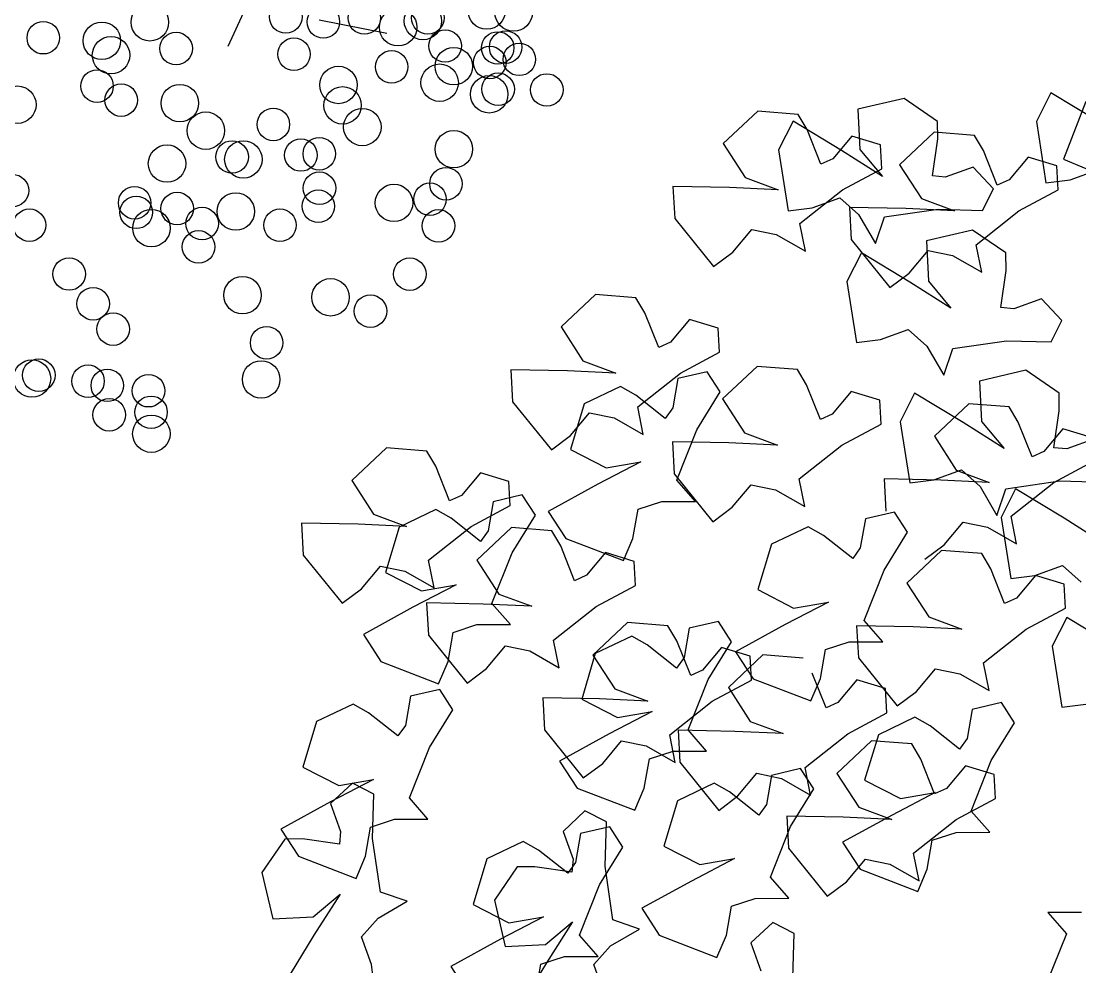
# Model space of a CAD drawing. Header units: millimetres. Extents: x 441061 to 442903, y 4515148 to 4515613.
# Drawn here: x 442461.0828 to 442461.2926, y 4515547.3917 to 4515547.5792 of the extents above; entities that cross this region are included whole.
import ezdxf

# ---------------------------------------------------------------- set-up
doc = ezdxf.new("R2010")
doc.units = ezdxf.units.MM
doc.linetypes.add('CONTINUA', pattern=[0])
doc.layers.add('01_piscinas', color=254, linetype='Continuous')

# ---------------------------------------------------------------- blocks, each defined once
blk = doc.blocks.new('A$C21391103')
at = {"layer": '01_piscinas'}
for p, q in [((163.3298, 95.5366), (163.3575, 95.5976)), ((163.4738, 95.5787), (163.5811, 95.5575)), ((164.6346, 95.4626), (164.6114, 95.4171)), ((164.7114, 95.4161), (164.6346, 95.4626)), ((164.4017, 95.4539), (164.3285, 95.4367)), ((164.4547, 95.4175), (164.4017, 95.4539)), ((164.6897, 95.4493), (164.6546, 95.3578)), ((164.1696, 95.4337), (164.1147, 95.3822)), ((164.2336, 95.4287), (164.1696, 95.4337)), ((164.2478, 95.4048), (164.2336, 95.4287)), ((164.3285, 95.4367), (164.3316, 95.3728)), ((164.2257, 95.4178), (164.2025, 95.3723)), ((164.3024, 95.3713), (164.2257, 95.4178)), ((164.455, 95.3897), (164.4547, 95.4175)), ((164.6114, 95.4171), (164.6267, 95.3203)), ((164.2698, 95.3496), (164.2478, 95.4048)), ((164.3186, 95.3941), (164.2885, 95.3582)), ((164.3641, 95.3803), (164.3186, 95.3941)), ((164.4492, 95.4003), (164.3944, 95.3488)), ((164.4465, 95.3309), (164.455, 95.3897)), ((164.5133, 95.3953), (164.4492, 95.4003)), ((164.5275, 95.3714), (164.5133, 95.3953)), ((164.1147, 95.3822), (164.1494, 95.3284)), ((164.2025, 95.3723), (164.2178, 95.2755)), ((164.3316, 95.3728), (164.3673, 95.3299)), ((164.3661, 95.3421), (164.3641, 95.3803)), ((164.5495, 95.3162), (164.5275, 95.3714)), ((164.2885, 95.3582), (164.2698, 95.3496)), ((164.3673, 95.3299), (164.3024, 95.3713)), ((164.5983, 95.3607), (164.5682, 95.3248)), ((164.6438, 95.3469), (164.5983, 95.3607)), ((164.6546, 95.3578), (164.6899, 95.3428)), ((164.304, 95.3087), (164.3661, 95.3421)), ((164.3944, 95.3488), (164.4291, 95.295)), ((164.511, 95.345), (164.467, 95.329)), ((164.5435, 95.3104), (164.511, 95.345)), ((164.6458, 95.3088), (164.6438, 95.3469)), ((164.6648, 95.3249), (164.7088, 95.3409)), ((164.1494, 95.3284), (164.2018, 95.3091)), ((164.467, 95.329), (164.4465, 95.3309)), ((164.5682, 95.3248), (164.5495, 95.3162)), ((164.6267, 95.3203), (164.6648, 95.3249)), ((164.0351, 95.3144), (164.0378, 95.2634)), ((164.1249, 95.3126), (164.0351, 95.3144)), ((164.2018, 95.3091), (164.1249, 95.3126)), ((164.2364, 95.2553), (164.304, 95.3087)), ((164.5262, 95.2763), (164.5435, 95.3104)), ((164.5837, 95.2754), (164.6458, 95.3088)), ((164.2559, 95.2802), (164.2998, 95.2962)), ((164.2998, 95.2962), (164.3293, 95.2698)), ((164.4291, 95.295), (164.4815, 95.2757)), ((164.2178, 95.2755), (164.2559, 95.2802)), ((164.3148, 95.2811), (164.3175, 95.23)), ((164.4045, 95.2792), (164.3148, 95.2811)), ((164.3705, 95.266), (164.4557, 95.2784)), ((164.4815, 95.2757), (164.4045, 95.2792)), ((164.4557, 95.2784), (164.5262, 95.2763)), ((164.5161, 95.2219), (164.5837, 95.2754)), ((164.0378, 95.2634), (164.0995, 95.1872)), ((164.2452, 95.2115), (164.2364, 95.2553)), ((164.3293, 95.2698), (164.3561, 95.2237)), ((164.3561, 95.2237), (164.3705, 95.266)), ((164.1301, 95.2103), (164.1602, 95.2462)), ((164.1602, 95.2462), (164.1989, 95.238)), ((164.1989, 95.238), (164.2452, 95.2115)), ((164.5102, 95.2452), (164.437, 95.2279)), ((164.5632, 95.2088), (164.5102, 95.2452)), ((164.3175, 95.23), (164.3791, 95.1539)), ((164.437, 95.2279), (164.4401, 95.164)), ((164.5249, 95.1781), (164.5161, 95.2219)), ((164.0995, 95.1872), (164.1301, 95.2103)), ((164.3342, 95.2091), (164.311, 95.1636)), ((164.4109, 95.1626), (164.3342, 95.2091)), ((164.4098, 95.1769), (164.4399, 95.2128)), ((164.4399, 95.2128), (164.4786, 95.2047)), ((164.4786, 95.2047), (164.5249, 95.1781)), ((164.5635, 95.181), (164.5632, 95.2088)), ((164.3791, 95.1539), (164.4098, 95.1769)), ((164.5549, 95.1222), (164.5635, 95.181)), ((164.311, 95.1636), (164.3263, 95.0668)), ((164.4758, 95.1212), (164.4109, 95.1626)), ((164.4401, 95.164), (164.4758, 95.1212)), ((163.9123, 95.1429), (163.8575, 95.0914)), ((163.9763, 95.1379), (163.9123, 95.1429)), ((163.9905, 95.114), (163.9763, 95.1379)), ((164.6195, 95.1363), (164.5755, 95.1203)), ((164.652, 95.1016), (164.6195, 95.1363)), ((164.5755, 95.1203), (164.5549, 95.1222)), ((164.0125, 95.0588), (163.9905, 95.114)), ((164.0613, 95.1033), (164.0313, 95.0674)), ((164.1068, 95.0895), (164.0613, 95.1033)), ((163.8575, 95.0914), (163.8921, 95.0376)), ((164.1088, 95.0513), (164.1068, 95.0895)), ((164.3643, 95.0714), (164.4083, 95.0874)), ((164.4083, 95.0874), (164.4378, 95.0611)), ((164.6347, 95.0676), (164.652, 95.1016)), ((164.3263, 95.0668), (164.3643, 95.0714)), ((164.4789, 95.0573), (164.5642, 95.0697)), ((164.5642, 95.0697), (164.6347, 95.0676)), ((164.0313, 95.0674), (164.0125, 95.0588)), ((164.4378, 95.0611), (164.4646, 95.0149)), ((164.4646, 95.0149), (164.4789, 95.0573)), ((163.8921, 95.0376), (163.9445, 95.0183)), ((164.0468, 95.0179), (164.1088, 95.0513)), ((163.7778, 95.0236), (163.7805, 94.9726)), ((163.8676, 95.0218), (163.7778, 95.0236)), ((163.9445, 95.0183), (163.8676, 95.0218)), ((164.0893, 95.0203), (164.043, 95.0095)), ((164.1101, 94.9883), (164.0893, 95.0203)), ((164.1686, 95.0288), (164.1138, 94.9773)), ((164.2326, 95.0238), (164.1686, 95.0288)), ((164.2468, 94.9998), (164.2326, 95.0238)), ((164.5945, 95.0227), (164.5213, 95.0055)), ((164.6475, 94.9864), (164.5945, 95.0227)), ((163.9791, 94.9645), (164.0468, 95.0179)), ((164.043, 95.0095), (164.0349, 94.9634)), ((164.5213, 95.0055), (164.5244, 94.9416)), ((163.9521, 94.997), (163.8941, 94.9693)), ((163.9763, 94.9833), (163.9521, 94.997)), ((164.073, 94.9283), (164.1101, 94.9883)), ((164.2688, 94.9447), (164.2468, 94.9998)), ((164.3176, 94.9892), (164.2876, 94.9533)), ((164.3631, 94.9754), (164.3176, 94.9892)), ((164.4184, 94.9867), (164.3952, 94.9411)), ((164.4952, 94.9401), (164.4184, 94.9867)), ((164.6478, 94.9585), (164.6475, 94.9864)), ((163.7805, 94.9726), (163.8422, 94.8965)), ((163.8941, 94.9693), (163.8724, 94.8972)), ((164.0229, 94.9465), (163.9763, 94.9833)), ((164.1138, 94.9773), (164.1484, 94.9235)), ((164.3651, 94.9372), (164.3631, 94.9754)), ((164.5045, 94.9695), (164.4497, 94.918)), ((164.5685, 94.9645), (164.5045, 94.9695)), ((163.8728, 94.9195), (163.9029, 94.9554)), ((163.9029, 94.9554), (163.9416, 94.9473)), ((163.9879, 94.9207), (163.9791, 94.9645)), ((164.0349, 94.9634), (164.0229, 94.9465)), ((164.2876, 94.9533), (164.2688, 94.9447)), ((164.5827, 94.9406), (164.5685, 94.9645)), ((164.6392, 94.8998), (164.6478, 94.9585)), ((163.9416, 94.9473), (163.9879, 94.9207)), ((164.3031, 94.9038), (164.3651, 94.9372)), ((164.3952, 94.9411), (164.4106, 94.8443)), ((164.5601, 94.8987), (164.4952, 94.9401)), ((164.5244, 94.9416), (164.5601, 94.8987)), ((164.6047, 94.8854), (164.5827, 94.9406)), ((163.8422, 94.8965), (163.8728, 94.9195)), ((164.0412, 94.8482), (164.073, 94.9283)), ((164.1484, 94.9235), (164.2008, 94.9042)), ((164.6535, 94.9299), (164.6234, 94.894)), ((164.699, 94.9161), (164.6535, 94.9299)), ((164.0341, 94.9095), (164.0368, 94.8585)), ((164.1239, 94.9076), (164.0341, 94.9095)), ((164.2008, 94.9042), (164.1239, 94.9076)), ((164.2354, 94.8504), (164.3031, 94.9038)), ((164.4497, 94.918), (164.4843, 94.8642)), ((164.7038, 94.9138), (164.6598, 94.8979)), ((163.5805, 94.8997), (163.5257, 94.8481)), ((163.6446, 94.8947), (163.5805, 94.8997)), ((163.6587, 94.8707), (163.6446, 94.8947)), ((163.8724, 94.8972), (163.9293, 94.868)), ((164.6234, 94.894), (164.6047, 94.8854)), ((164.6598, 94.8979), (164.6392, 94.8998)), ((163.6807, 94.8155), (163.6587, 94.8707)), ((163.9843, 94.8775), (163.9159, 94.842)), ((163.9293, 94.868), (163.9843, 94.8775)), ((164.639, 94.8445), (164.701, 94.878)), ((163.7296, 94.86), (163.6995, 94.8242)), ((163.775, 94.8462), (163.7296, 94.86)), ((164.0368, 94.8585), (164.0985, 94.7823)), ((164.4486, 94.849), (164.4926, 94.865)), ((164.4843, 94.8642), (164.5367, 94.8449)), ((164.4926, 94.865), (164.5221, 94.8386)), ((163.5257, 94.8481), (163.5603, 94.7944)), ((163.777, 94.8081), (163.775, 94.8462)), ((163.9159, 94.842), (163.8373, 94.7988)), ((164.0707, 94.8147), (164.0412, 94.8482)), ((164.1291, 94.8054), (164.1592, 94.8413)), ((164.1592, 94.8413), (164.1979, 94.8331)), ((164.2442, 94.8066), (164.2354, 94.8504)), ((164.37, 94.8503), (164.3727, 94.7992)), ((164.4598, 94.8484), (164.37, 94.8503)), ((164.4106, 94.8443), (164.4486, 94.849)), ((164.5367, 94.8449), (164.4598, 94.8484)), ((164.5221, 94.8386), (164.5489, 94.7925)), ((164.5489, 94.7925), (164.5632, 94.8348)), ((164.5786, 94.8348), (164.5554, 94.7892)), ((164.5632, 94.8348), (164.6485, 94.8473)), ((164.5713, 94.7911), (164.639, 94.8445)), ((164.6554, 94.7883), (164.5786, 94.8348)), ((164.6485, 94.8473), (164.7189, 94.8451)), ((163.6995, 94.8242), (163.6807, 94.8155)), ((163.7961, 94.825), (163.7498, 94.8142)), ((163.8169, 94.793), (163.7961, 94.825)), ((164.1979, 94.8331), (164.2442, 94.8066)), ((163.6589, 94.8017), (163.6009, 94.774)), ((163.6831, 94.7881), (163.6589, 94.8017)), ((163.715, 94.7747), (163.777, 94.8081)), ((163.7498, 94.8142), (163.7417, 94.7681)), ((163.9716, 94.7561), (163.9797, 94.8022)), ((163.9797, 94.8022), (164.0173, 94.8145)), ((164.0173, 94.8145), (164.0707, 94.8147)), ((164.0985, 94.7823), (164.1291, 94.8054)), ((163.5603, 94.7944), (163.6127, 94.7751)), ((163.7297, 94.7513), (163.6831, 94.7881)), ((163.7798, 94.733), (163.8169, 94.793)), ((163.8373, 94.7988), (163.8651, 94.7559)), ((164.3402, 94.7871), (164.3321, 94.741)), ((164.3865, 94.7979), (164.3402, 94.7871)), ((164.4073, 94.7658), (164.3865, 94.7979)), ((164.5554, 94.7892), (164.5708, 94.6924)), ((164.5801, 94.7473), (164.5713, 94.7911)), ((164.7203, 94.7468), (164.6554, 94.7883)), ((163.4461, 94.7804), (163.4487, 94.7294)), ((163.5358, 94.7785), (163.4461, 94.7804)), ((163.6127, 94.7751), (163.5358, 94.7785)), ((163.6009, 94.774), (163.5792, 94.702)), ((163.6474, 94.7213), (163.715, 94.7747)), ((163.7788, 94.7732), (163.724, 94.7216)), ((163.7417, 94.7681), (163.7297, 94.7513)), ((163.8429, 94.7681), (163.7788, 94.7732)), ((163.8571, 94.7442), (163.8429, 94.7681)), ((164.2493, 94.7746), (164.1913, 94.7469)), ((164.2736, 94.7609), (164.2493, 94.7746)), ((164.465, 94.7461), (164.4951, 94.782)), ((164.4951, 94.782), (164.5338, 94.7739)), ((164.5338, 94.7739), (164.5801, 94.7473)), ((163.8651, 94.7559), (163.9566, 94.7208)), ((163.9566, 94.7208), (163.9716, 94.7561)), ((164.3202, 94.7241), (164.2736, 94.7609)), ((164.3703, 94.7059), (164.4073, 94.7658)), ((163.879, 94.689), (163.8571, 94.7442)), ((163.9279, 94.7335), (163.8978, 94.6977)), ((163.9734, 94.7197), (163.9279, 94.7335)), ((164.1913, 94.7469), (164.1696, 94.6748)), ((164.3321, 94.741), (164.3202, 94.7241)), ((164.4609, 94.7369), (164.4061, 94.6853)), ((164.4344, 94.7231), (164.465, 94.7461)), ((164.525, 94.7319), (164.4609, 94.7369)), ((163.4487, 94.7294), (163.5104, 94.6532)), ((163.6561, 94.6775), (163.6474, 94.7213)), ((163.724, 94.7216), (163.7587, 94.6678)), ((163.748, 94.653), (163.7798, 94.733)), ((163.9754, 94.6816), (163.9734, 94.7197)), ((164.5391, 94.7079), (164.525, 94.7319)), ((163.541, 94.6763), (163.5711, 94.7121)), ((163.5711, 94.7121), (163.6098, 94.704)), ((163.5792, 94.702), (163.6361, 94.6728)), ((163.6098, 94.704), (163.6561, 94.6775)), ((164.3384, 94.6258), (164.3703, 94.7059)), ((164.5611, 94.6527), (164.5391, 94.7079)), ((164.6088, 94.6971), (164.6528, 94.7131)), ((164.6528, 94.7131), (164.6823, 94.6867)), ((163.8978, 94.6977), (163.879, 94.689)), ((164.4061, 94.6853), (164.4407, 94.6316)), ((164.5708, 94.6924), (164.6088, 94.6971)), ((164.61, 94.6972), (164.5799, 94.6614)), ((164.6554, 94.6834), (164.61, 94.6972)), ((164.6574, 94.6453), (164.6554, 94.6834)), ((163.5104, 94.6532), (163.541, 94.6763)), ((163.6911, 94.6822), (163.6227, 94.6468)), ((163.6361, 94.6728), (163.6911, 94.6822)), ((163.7587, 94.6678), (163.811, 94.6485)), ((163.9133, 94.6482), (163.9754, 94.6816)), ((164.1696, 94.6748), (164.2265, 94.6456)), ((163.6444, 94.6539), (163.6471, 94.6028)), ((163.7341, 94.652), (163.6444, 94.6539)), ((163.811, 94.6485), (163.7341, 94.652)), ((163.7775, 94.6194), (163.748, 94.653)), ((164.2815, 94.655), (164.2132, 94.6196)), ((164.2265, 94.6456), (164.2815, 94.655)), ((164.5799, 94.6614), (164.5611, 94.6527)), ((163.6227, 94.6468), (163.5441, 94.6035)), ((163.8457, 94.5948), (163.9133, 94.6482)), ((164.5954, 94.6119), (164.6574, 94.6453)), ((163.6865, 94.6069), (163.7241, 94.6193)), ((163.7241, 94.6193), (163.7775, 94.6194)), ((163.963, 94.6227), (163.9082, 94.5711)), ((164.0271, 94.6176), (163.963, 94.6227)), ((164.0413, 94.5937), (164.0271, 94.6176)), ((164.1072, 94.6243), (164.0609, 94.6135)), ((164.128, 94.5922), (164.1072, 94.6243)), ((164.2132, 94.6196), (164.1345, 94.5763)), ((164.3264, 94.6176), (164.3291, 94.5666)), ((164.4162, 94.6157), (164.3264, 94.6176)), ((164.3679, 94.5922), (164.3384, 94.6258)), ((164.4407, 94.6316), (164.4931, 94.6123)), ((164.6596, 94.6307), (164.6364, 94.5851)), ((164.7364, 94.5842), (164.6596, 94.6307)), ((163.5441, 94.6035), (163.5719, 94.5607)), ((163.6471, 94.6028), (163.7087, 94.5267)), ((163.6784, 94.5608), (163.6865, 94.6069)), ((163.9699, 94.601), (163.9119, 94.5733)), ((163.9942, 94.5873), (163.9699, 94.601)), ((164.0609, 94.6135), (164.0527, 94.5674)), ((164.4931, 94.6123), (164.4162, 94.6157)), ((164.5278, 94.5585), (164.5954, 94.6119)), ((163.7393, 94.5498), (163.7694, 94.5856)), ((163.7694, 94.5856), (163.8082, 94.5775)), ((163.8544, 94.551), (163.8457, 94.5948)), ((164.0408, 94.5505), (163.9942, 94.5873)), ((164.0632, 94.5385), (164.0413, 94.5937)), ((164.1121, 94.583), (164.082, 94.5471)), ((164.0909, 94.5323), (164.128, 94.5922)), ((164.1576, 94.5692), (164.1121, 94.583)), ((164.277, 94.5797), (164.3146, 94.5921)), ((164.3146, 94.5921), (164.3679, 94.5922)), ((164.6364, 94.5851), (164.6517, 94.4884)), ((163.8082, 94.5775), (163.8544, 94.551)), ((163.9119, 94.5733), (163.8903, 94.5012)), ((163.9082, 94.5711), (163.9429, 94.5173)), ((164.0527, 94.5674), (164.0408, 94.5505)), ((164.1777, 94.5712), (164.1229, 94.5196)), ((164.1345, 94.5763), (164.1624, 94.5335)), ((164.1596, 94.5311), (164.1576, 94.5692)), ((164.2418, 94.5662), (164.1777, 94.5712)), ((164.2688, 94.5337), (164.277, 94.5797)), ((164.3291, 94.5666), (164.3908, 94.4904)), ((163.5719, 94.5607), (163.6634, 94.5255)), ((163.6634, 94.5255), (163.6784, 94.5608)), ((163.7087, 94.5267), (163.7393, 94.5498)), ((164.4214, 94.5135), (164.4515, 94.5493)), ((164.4515, 94.5493), (164.4902, 94.5412)), ((164.5365, 94.5147), (164.5278, 94.5585)), ((164.0591, 94.4522), (164.0909, 94.5323)), ((164.082, 94.5471), (164.0632, 94.5385)), ((164.1624, 94.5335), (164.2538, 94.4984)), ((164.2538, 94.4984), (164.2688, 94.5337)), ((164.2779, 94.4871), (164.256, 94.5422)), ((164.4902, 94.5412), (164.5365, 94.5147)), ((163.6651, 94.5164), (163.6189, 94.5056)), ((163.6859, 94.4844), (163.6651, 94.5164)), ((163.9429, 94.5173), (163.9952, 94.498)), ((164.0975, 94.4977), (164.1596, 94.5311)), ((164.1229, 94.5196), (164.1576, 94.4659)), ((164.3268, 94.5316), (164.2967, 94.4957)), ((164.3723, 94.5178), (164.3268, 94.5316)), ((164.3743, 94.4796), (164.3723, 94.5178)), ((163.6189, 94.5056), (163.6107, 94.4595)), ((163.8286, 94.5034), (163.8313, 94.4523)), ((163.9183, 94.5015), (163.8286, 94.5034)), ((163.8903, 94.5012), (163.9472, 94.472)), ((163.9952, 94.498), (163.9183, 94.5015)), ((164.3908, 94.4904), (164.4214, 94.5135)), ((163.5279, 94.4931), (163.4699, 94.4654)), ((163.5522, 94.4795), (163.5279, 94.4931)), ((163.6489, 94.4244), (163.6859, 94.4844)), ((164.0022, 94.4815), (163.9338, 94.446)), ((163.9472, 94.472), (164.0022, 94.4815)), ((164.0299, 94.4443), (164.0975, 94.4977)), ((164.2967, 94.4957), (164.2779, 94.4871)), ((164.5097, 94.4848), (164.5016, 94.4387)), ((164.556, 94.4956), (164.5097, 94.4848)), ((164.5768, 94.4635), (164.556, 94.4956)), ((164.6517, 94.4884), (164.6898, 94.493)), ((163.4699, 94.4654), (163.4482, 94.3934)), ((163.5988, 94.4427), (163.5522, 94.4795)), ((164.1576, 94.4659), (164.2099, 94.4466)), ((164.3122, 94.4462), (164.3743, 94.4796)), ((164.4188, 94.4723), (164.3608, 94.4446)), ((164.443, 94.4586), (164.4188, 94.4723)), ((163.6107, 94.4595), (163.5988, 94.4427)), ((163.8313, 94.4523), (163.8929, 94.3762)), ((164.0433, 94.4519), (164.046, 94.4009)), ((164.133, 94.45), (164.0433, 94.4519)), ((164.0885, 94.4187), (164.0591, 94.4522)), ((164.2099, 94.4466), (164.133, 94.45)), ((164.4896, 94.4218), (164.443, 94.4586)), ((164.5397, 94.4036), (164.5768, 94.4635)), ((163.9338, 94.446), (163.8552, 94.4028)), ((163.9236, 94.3992), (163.9537, 94.4351)), ((163.9537, 94.4351), (163.9924, 94.427)), ((164.0387, 94.4005), (164.0299, 94.4443)), ((164.2446, 94.3928), (164.3122, 94.4462)), ((164.3499, 94.435), (164.2951, 94.3834)), ((164.3608, 94.4446), (164.3391, 94.3725)), ((164.414, 94.43), (164.3499, 94.435)), ((164.5016, 94.4387), (164.4896, 94.4218)), ((163.617, 94.3444), (163.6489, 94.4244)), ((163.9924, 94.427), (164.0387, 94.4005)), ((163.9976, 94.4062), (164.0352, 94.4185)), ((164.0352, 94.4185), (164.0885, 94.4187)), ((164.4281, 94.406), (164.414, 94.43)), ((163.8552, 94.4028), (163.883, 94.3599)), ((163.8929, 94.3762), (163.9236, 94.3992)), ((163.9895, 94.3601), (163.9976, 94.4062)), ((164.046, 94.4009), (164.1076, 94.3247)), ((164.4501, 94.3508), (164.4281, 94.406)), ((164.5079, 94.3235), (164.5397, 94.4036)), ((163.4482, 94.3934), (163.5051, 94.3641)), ((164.1382, 94.3478), (164.1683, 94.3837)), ((164.1683, 94.3837), (164.2071, 94.3755)), ((164.2376, 94.3909), (164.1913, 94.3801)), ((164.2584, 94.3589), (164.2376, 94.3909)), ((164.2533, 94.349), (164.2446, 94.3928)), ((164.2951, 94.3834), (164.3297, 94.3296)), ((164.499, 94.3953), (164.4689, 94.3595)), ((164.5444, 94.3815), (164.499, 94.3953)), ((164.5464, 94.3434), (164.5444, 94.3815)), ((163.5601, 94.3736), (163.4918, 94.3381)), ((163.5267, 94.3679), (163.492, 94.3354)), ((163.5051, 94.3641), (163.5601, 94.3736)), ((163.5607, 94.3506), (163.5267, 94.3679)), ((164.1004, 94.3676), (164.0424, 94.3399)), ((164.1246, 94.3539), (164.1004, 94.3676)), ((164.1913, 94.3801), (164.1832, 94.334)), ((164.2071, 94.3755), (164.2533, 94.349)), ((164.3391, 94.3725), (164.396, 94.3433)), ((163.5586, 94.2801), (163.5607, 94.3506)), ((163.883, 94.3599), (163.9745, 94.3248)), ((163.9745, 94.3248), (163.9895, 94.3601)), ((164.1076, 94.3247), (164.1382, 94.3478)), ((164.1712, 94.3172), (164.1246, 94.3539)), ((164.2213, 94.2989), (164.2584, 94.3589)), ((164.451, 94.3528), (164.3826, 94.3173)), ((164.396, 94.3433), (164.451, 94.3528)), ((164.4689, 94.3595), (164.4501, 94.3508)), ((163.4918, 94.3381), (163.4131, 94.2949)), ((163.492, 94.3354), (163.508, 94.2914)), ((163.6465, 94.3108), (163.617, 94.3444)), ((164.0424, 94.3399), (164.0207, 94.2679)), ((164.1832, 94.334), (164.1712, 94.3172)), ((164.4844, 94.31), (164.5464, 94.3434)), ((163.8953, 94.3239), (163.8607, 94.2914)), ((163.9294, 94.3066), (163.8953, 94.3239)), ((164.2154, 94.3157), (164.2181, 94.2647)), ((164.3052, 94.3138), (164.2154, 94.3157)), ((164.3826, 94.3173), (164.304, 94.2741)), ((164.3821, 94.3104), (164.3052, 94.3138)), ((164.3297, 94.3296), (164.3821, 94.3104)), ((164.5374, 94.29), (164.5079, 94.3235)), ((163.5474, 94.2522), (163.5556, 94.2983)), ((163.5556, 94.2983), (163.5932, 94.3106)), ((163.5932, 94.3106), (163.6465, 94.3108)), ((163.9349, 94.2987), (163.8886, 94.2879)), ((163.9273, 94.2361), (163.9294, 94.3066)), ((163.9557, 94.2666), (163.9349, 94.2987)), ((164.1895, 94.2189), (164.2213, 94.2989)), ((164.4168, 94.2566), (164.4844, 94.31)), ((163.4131, 94.2949), (163.441, 94.2521)), ((163.508, 94.2914), (163.5061, 94.2709)), ((163.5711, 94.1949), (163.5586, 94.2801)), ((163.8607, 94.2914), (163.8767, 94.2474)), ((163.8886, 94.2879), (163.8805, 94.2418)), ((164.4464, 94.2775), (164.484, 94.2898)), ((164.484, 94.2898), (164.5374, 94.29)), ((163.4195, 94.2791), (163.3831, 94.2261)), ((163.4474, 94.2794), (163.4195, 94.2791)), ((163.5061, 94.2709), (163.4474, 94.2794)), ((163.7977, 94.2754), (163.7397, 94.2477)), ((163.8219, 94.2617), (163.7977, 94.2754)), ((163.9186, 94.2067), (163.9557, 94.2666)), ((164.0207, 94.2679), (164.0776, 94.2386)), ((164.2181, 94.2647), (164.2798, 94.1885)), ((164.304, 94.2741), (164.3318, 94.2312)), ((164.4383, 94.2314), (164.4464, 94.2775)), ((163.441, 94.2521), (163.5325, 94.2169)), ((163.5325, 94.2169), (163.5474, 94.2522)), ((163.7397, 94.2477), (163.718, 94.1756)), ((163.8685, 94.2249), (163.8219, 94.2617)), ((163.8767, 94.2474), (163.8748, 94.2269)), ((164.1326, 94.2481), (164.0642, 94.2126)), ((164.0776, 94.2386), (164.1326, 94.2481)), ((164.3104, 94.2116), (164.3405, 94.2474)), ((164.3405, 94.2474), (164.3792, 94.2393)), ((164.4255, 94.2128), (164.4168, 94.2566)), ((163.7882, 94.2351), (163.7518, 94.1821)), ((163.816, 94.2354), (163.7882, 94.2351)), ((163.8748, 94.2269), (163.816, 94.2354)), ((163.8805, 94.2418), (163.8685, 94.2249)), ((163.9397, 94.1509), (163.9273, 94.2361)), ((164.3318, 94.2312), (164.4233, 94.1961)), ((164.3792, 94.2393), (164.4255, 94.2128)), ((164.4233, 94.1961), (164.4383, 94.2314)), ((163.3831, 94.2261), (163.4004, 94.1529)), ((164.219, 94.1853), (164.1895, 94.2189)), ((163.8868, 94.1266), (163.9186, 94.2067)), ((164.0642, 94.2126), (163.9856, 94.1694)), ((164.2798, 94.1885), (164.3104, 94.2116)), ((163.4643, 94.156), (163.5072, 94.1917)), ((163.5072, 94.1917), (163.4657, 94.1269)), ((163.5673, 94.1537), (163.6134, 94.1806)), ((163.6134, 94.1806), (163.5711, 94.1949)), ((163.7518, 94.1821), (163.769, 94.1089)), ((164.128, 94.1728), (164.1656, 94.1851)), ((164.1656, 94.1851), (164.219, 94.1853)), ((163.718, 94.1756), (163.7749, 94.1464)), ((163.9856, 94.1694), (164.0134, 94.1265)), ((164.1199, 94.1267), (164.128, 94.1728)), ((164.6829, 94.1628), (164.6296, 94.1627)), ((164.6296, 94.1627), (164.659, 94.1291)), ((163.4004, 94.1529), (163.4643, 94.156)), ((163.5409, 94.1243), (163.5673, 94.1537)), ((163.8299, 94.1558), (163.7615, 94.1204)), ((163.7749, 94.1464), (163.8299, 94.1558)), ((163.8329, 94.112), (163.8758, 94.1477)), ((163.8758, 94.1477), (163.8344, 94.0828)), ((163.982, 94.1365), (163.9397, 94.1509)), ((164.1932, 94.1469), (164.1586, 94.1144)), ((164.2273, 94.1295), (164.1932, 94.1469)), ((163.9359, 94.1097), (163.982, 94.1365)), ((164.2252, 94.0591), (164.2273, 94.1295)), ((164.659, 94.1291), (164.6272, 94.0491)), ((163.4657, 94.1269), (163.4192, 94.0501)), ((163.5569, 94.0803), (163.5409, 94.1243)), ((163.7615, 94.1204), (163.6829, 94.0771)), ((163.9163, 94.0931), (163.8868, 94.1266)), ((164.0134, 94.1265), (164.1049, 94.0914)), ((164.1049, 94.0914), (164.1199, 94.1267)), ((164.1586, 94.1144), (164.1746, 94.0704)), ((163.769, 94.1089), (163.8329, 94.112)), ((163.9095, 94.0803), (163.9359, 94.1097)), ((163.5616, 94.0422), (163.5569, 94.0803)), ((163.8344, 94.0828), (163.7879, 94.0061)), ((163.8172, 94.0345), (163.8253, 94.0805)), ((163.8253, 94.0805), (163.8629, 94.0929)), ((163.8629, 94.0929), (163.9163, 94.0931)), ((163.9255, 94.0363), (163.9095, 94.0803)), ((163.6829, 94.0771), (163.7107, 94.0343))]:
    blk.add_line(p, q, dxfattribs=at)
for centre, radius in [((163.4209, 95.5831), 0.0258), ((163.5456, 95.5815), 0.0258), ((163.6385, 95.5767), 0.0297), ((163.6462, 95.5817), 0.0258), ((163.7397, 95.5934), 0.0297), ((163.7824, 95.5902), 0.0297), ((163.2054, 95.5747), 0.0297), ((163.4806, 95.5753), 0.0258), ((163.5991, 95.5668), 0.0297), ((163.0364, 95.5502), 0.0258), ((163.1293, 95.5454), 0.0297), ((163.247, 95.533), 0.0258), ((163.6737, 95.5371), 0.0258), ((163.7571, 95.534), 0.0258), ((163.7697, 95.5353), 0.0258), ((163.1438, 95.5225), 0.0297), ((163.434, 95.5241), 0.0258), ((163.7913, 95.5159), 0.0258), ((163.5889, 95.5039), 0.0258), ((163.6874, 95.505), 0.0297), ((163.7445, 95.5109), 0.0258), ((163.665, 95.4789), 0.0297), ((163.1216, 95.4735), 0.0258), ((163.5045, 95.4753), 0.0297), ((163.7436, 95.4605), 0.0297), ((163.7578, 95.4685), 0.0258), ((163.8349, 95.4674), 0.0258), ((162.9953, 95.444), 0.0297), ((163.1599, 95.4512), 0.0258), ((163.2529, 95.4465), 0.0297), ((163.5111, 95.4429), 0.0297), ((163.2942, 95.4028), 0.0297), ((163.4013, 95.4127), 0.0258), ((163.5424, 95.4085), 0.0297), ((163.4449, 95.3641), 0.0258), ((163.4741, 95.3662), 0.0258), ((163.6876, 95.3734), 0.0297), ((163.2326, 95.3506), 0.0297), ((163.3358, 95.3611), 0.0258), ((163.3537, 95.3572), 0.0297), ((163.675, 95.3185), 0.0258), ((162.9874, 95.3077), 0.0258), ((163.4743, 95.3115), 0.0258), ((163.1812, 95.2884), 0.0258), ((163.2487, 95.2793), 0.0258), ((163.3417, 95.2746), 0.0297), ((163.4726, 95.283), 0.0258), ((163.5926, 95.2882), 0.0297), ((163.6497, 95.2941), 0.0258), ((163.1838, 95.2732), 0.0258), ((163.0144, 95.2529), 0.0258), ((163.2079, 95.2482), 0.0297), ((163.2882, 95.2555), 0.0258), ((163.4118, 95.2528), 0.0258), ((163.6631, 95.2517), 0.0258), ((163.2826, 95.2185), 0.0258), ((163.0774, 95.1754), 0.0258), ((163.6176, 95.1752), 0.0258), ((163.3524, 95.1419), 0.0297), ((163.1154, 95.1282), 0.0258), ((163.492, 95.1385), 0.0297), ((163.5552, 95.1165), 0.0258), ((163.1471, 95.088), 0.0258), ((163.3906, 95.0664), 0.0258), ((163.0184, 95.0096), 0.0297), ((163.0292, 95.0149), 0.0258), ((163.3819, 95.0082), 0.0297), ((163.1073, 95.0054), 0.0258), ((163.1379, 94.9988), 0.0258), ((163.2033, 94.9903), 0.0258), ((163.141, 94.9521), 0.0258), ((163.2073, 94.9561), 0.0258), ((163.2078, 94.9221), 0.0297)]:
    blk.add_circle(centre, radius, dxfattribs=at)

msp = doc.modelspace()

# ---------------------------------------------------------------- block references
at = {"layer": '01_piscinas', "color": 6, "linetype": 'CONTINUA', "xscale": 0.125, "yscale": 0.125, "zscale": 0.125}
msp.add_blockref('A$C21391103', (442440.70759, 4515535.63213), dxfattribs=at)

doc.saveas('drawing.dxf')
